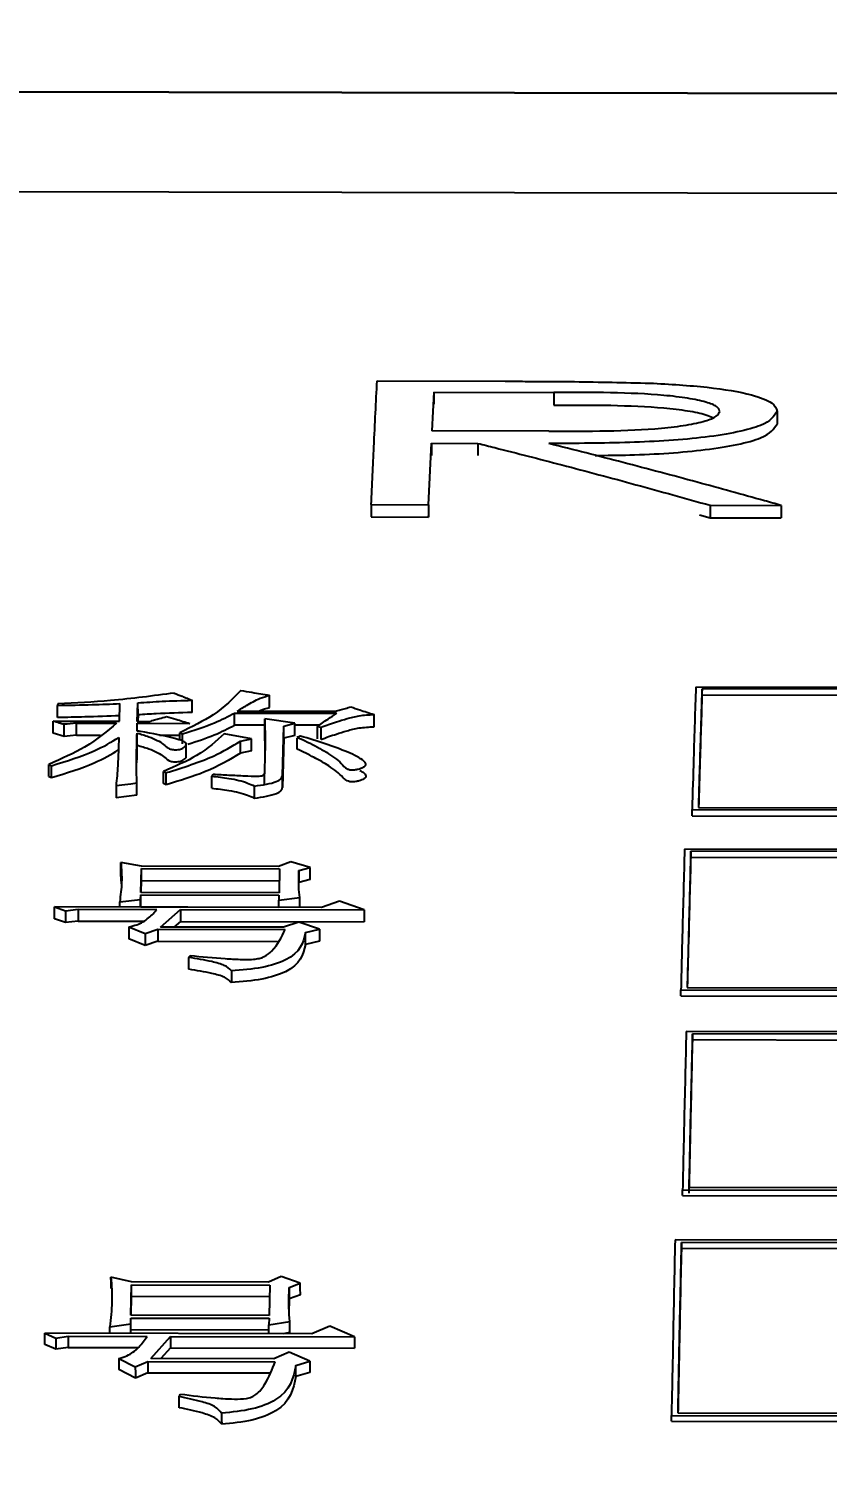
# Model space of a CAD drawing. Header units: millimetres. Extents: x 2312 to 3992, y 755 to 1943.
# Drawn here: x 2746.13 to 2751.75, y 1733.6 to 1743.78 of the extents above; entities that cross this region are included whole.
import ezdxf

# ---------------------------------------------------------------- set-up
doc = ezdxf.new("R2010")
doc.units = ezdxf.units.MM
doc.layers.add('标注', color=3, linetype='Continuous', lineweight=13)
doc.styles.add('SLDTEXTSTYLE1', font='txt.shx', dxfattribs={"width": 0.7, "bigfont": 'gbcbig.shx'})
doc.dimstyles.new('SLDDIMSTYLE12$0', dxfattribs={"dimtxt": 12, "dimasz": 10, "dimexe": 0, "dimexo": 0.0625, "dimgap": 0.875, "dimtad": 1, "dimdec": 1, "dimlfac": 1.8, "dimrnd": 1e-09, "dimzin": 12, "dimdsep": 46, "dimtxsty": 'SLDTEXTSTYLE1', "dimcen": 0.09, "dimdle": 8.16, "dimclrd": 3, "dimclre": 3, "dimadec": 0, "dimazin": 3, "dimtfac": 1, "dimtdec": 1, "dimtofl": 0, "dimtmove": 0, "dimatfit": 3, "dimfxl": 0, "dimfrac": 2, "dimtolj": 1, "dimlwd": 5, "dimlwe": 5, "dimarcsym": 0})

# ---------------------------------------------------------------- blocks, each defined once
blk = doc.blocks.new('*D45')
at = {"layer": 'Defpoints', "color": 0, "transparency": 16777216}
for p in [(2923.809, 1855.641), (2923.809, 1839.674), (2684.601, 1694.135)]:
    blk.add_point(p, dxfattribs=at)
at = {"layer": '标注', "color": 3, "lineweight": 5, "transparency": 16777216}
blk.add_line((2684.601, 1694.197), (2684.601, 1855.641), dxfattribs=at)
at = {"layer": '标注', "color": 3, "linetype": 'Continuous', "lineweight": 5, "transparency": 16777216}
for p, q in [((2694.601, 1855.641), (2913.809, 1855.641)), ((2923.809, 1839.736), (2923.809, 1855.641))]:
    blk.add_line(p, q, dxfattribs=at)
at = {"layer": '标注', "color": 3, "transparency": 16777216}
for points in [[(2694.601, 1857.308), (2694.601, 1853.974), (2684.601, 1855.641)], [(2913.809, 1857.308), (2913.809, 1853.974), (2923.809, 1855.641)]]:
    blk.add_solid(points, dxfattribs=at)
at = {"layer": '标注', "color": 0, "transparency": 16777216, "insert": (2804.205, 1867.944), "char_height": 10, "attachment_point": 5, "style": 'SLDTEXTSTYLE1'}
blk.add_mtext('\\A1;{\\H2.28571x;290}', dxfattribs=at)

msp = doc.modelspace()

# ---------------------------------------------------------------- linework, layer by layer
at = {"color": 7, "linetype": 'Continuous', "lineweight": 25}
for p, q in [((2781.857, 1743.26), (2732.359, 1743.366)), ((2735.959, 1743.358), (2776.457, 1743.272)), ((2735.958, 1742.658), (2776.356, 1742.571)), ((2748.584, 1741.303), (2749.485, 1741.301)), ((2748.984, 1741.224), (2748.97, 1740.953)), ((2748.984, 1741.224), (2749.828, 1741.222)), ((2749.828, 1741.222), (2749.828, 1741.134)), ((2751.4, 1741.088), (2751.4, 1741)), ((2749.794, 1740.95), (2748.97, 1740.953)), ((2748.947, 1740.433), (2748.966, 1740.865)), ((2748.966, 1740.865), (2748.966, 1740.778)), ((2748.966, 1740.865), (2749.294, 1740.864)), ((2749.294, 1740.864), (2749.294, 1740.778)), ((2748.543, 1740.434), (2748.947, 1740.433)), ((2748.543, 1740.434), (2748.543, 1740.347)), ((2750.929, 1740.429), (2751.428, 1740.428)), ((2748.543, 1740.347), (2748.947, 1740.346)), ((2748.947, 1740.346), (2748.948, 1740.366)), ((2750.853, 1740.362), (2750.929, 1740.341)), ((2750.929, 1740.341), (2751.428, 1740.34)), ((2747.281, 1738.972), (2747.281, 1739.057)), ((2747.827, 1739.007), (2747.827, 1739.092)), ((2770.612, 1739.107), (2750.828, 1739.15)), ((2770.566, 1739.095), (2750.872, 1739.138)), ((2750.872, 1739.095), (2756.035, 1739.084)), ((2746.336, 1739.032), (2746.335, 1739.021)), ((2746.335, 1738.935), (2746.335, 1739.021)), ((2746.77, 1738.91), (2746.774, 1739.034)), ((2746.896, 1738.909), (2746.9, 1739.039)), ((2746.901, 1738.954), (2746.9, 1739.039)), ((2747.58, 1738.882), (2747.58, 1738.967)), ((2747.58, 1738.967), (2748.3, 1738.966)), ((2747.6, 1738.981), (2748.291, 1738.98)), ((2748.563, 1738.871), (2748.563, 1738.957)), ((2746.303, 1738.911), (2746.77, 1738.91)), ((2746.303, 1738.826), (2746.303, 1738.911)), ((2746.468, 1738.896), (2746.75, 1738.895)), ((2746.468, 1738.811), (2746.468, 1738.896)), ((2746.894, 1738.841), (2746.896, 1738.895)), ((2746.896, 1738.909), (2746.984, 1738.909)), ((2746.896, 1738.895), (2747.266, 1738.894)), ((2746.896, 1738.841), (2746.896, 1738.895)), ((2746.901, 1738.954), (2746.899, 1738.909)), ((2747.793, 1738.882), (2747.58, 1738.882)), ((2748.006, 1738.896), (2747.793, 1738.927)), ((2747.793, 1738.842), (2747.793, 1738.927)), ((2747.917, 1738.528), (2747.927, 1738.876)), ((2747.927, 1738.876), (2748.006, 1738.896)), ((2747.927, 1738.791), (2747.927, 1738.876)), ((2748.173, 1738.881), (2748.006, 1738.881)), ((2748.161, 1738.872), (2748.19, 1738.867)), ((2748.161, 1738.872), (2748.161, 1738.787)), ((2746.38, 1738.803), (2746.303, 1738.826)), ((2746.468, 1738.811), (2746.636, 1738.811)), ((2746.894, 1738.741), (2746.894, 1738.826)), ((2747.196, 1738.809), (2747.053, 1738.81)), ((2747.196, 1738.777), (2747.196, 1738.829)), ((2747.196, 1738.829), (2747.215, 1738.82)), ((2747.215, 1738.75), (2747.215, 1738.82)), ((2747.239, 1738.666), (2747.239, 1738.752)), ((2747.701, 1738.787), (2747.507, 1738.822)), ((2747.622, 1738.77), (2747.701, 1738.787)), ((2747.622, 1738.685), (2747.622, 1738.77)), ((2747.794, 1738.771), (2747.793, 1738.842)), ((2747.927, 1738.791), (2747.917, 1738.444)), ((2748.006, 1738.81), (2747.927, 1738.791)), ((2748.022, 1738.713), (2748.022, 1738.79)), ((2747.701, 1738.702), (2747.622, 1738.685)), ((2748.465, 1738.643), (2748.465, 1738.648)), ((2746.274, 1738.606), (2746.293, 1738.597)), ((2746.274, 1738.522), (2746.274, 1738.606)), ((2746.293, 1738.513), (2746.293, 1738.597)), ((2747.081, 1738.472), (2747.08, 1738.557)), ((2747.08, 1738.557), (2747.1, 1738.548)), ((2747.1, 1738.463), (2747.1, 1738.548)), ((2748.465, 1738.578), (2748.465, 1738.579)), ((2746.746, 1738.456), (2746.747, 1738.371)), ((2746.893, 1738.389), (2746.893, 1738.474)), ((2747.1, 1738.463), (2747.081, 1738.472)), ((2747.43, 1738.535), (2747.42, 1738.523)), ((2747.791, 1738.459), (2747.791, 1738.544)), ((2747.917, 1738.444), (2747.917, 1738.528)), ((2746.893, 1738.389), (2746.747, 1738.371)), ((2750.802, 1738.288), (2770.585, 1738.244)), ((2750.802, 1738.245), (2750.802, 1738.288)), ((2750.802, 1738.245), (2770.585, 1738.201)), ((2750.847, 1738.302), (2770.541, 1738.258)), ((2770.532, 1737.968), (2750.749, 1738.011)), ((2770.487, 1737.953), (2750.793, 1737.996)), ((2750.793, 1737.954), (2750.793, 1737.996)), ((2750.793, 1737.954), (2770.487, 1737.911)), ((2746.925, 1737.89), (2746.78, 1737.916)), ((2746.92, 1737.705), (2746.925, 1737.874)), ((2747.889, 1737.888), (2746.925, 1737.89)), ((2746.925, 1737.874), (2747.898, 1737.872)), ((2747.977, 1737.92), (2747.889, 1737.888)), ((2747.898, 1737.872), (2747.894, 1737.703)), ((2748.113, 1737.881), (2747.977, 1737.92)), ((2748.034, 1737.859), (2748.113, 1737.881)), ((2746.785, 1737.765), (2746.78, 1737.832)), ((2746.923, 1737.705), (2746.925, 1737.79)), ((2746.925, 1737.79), (2747.896, 1737.788)), ((2748.113, 1737.797), (2748.034, 1737.775)), ((2746.772, 1737.639), (2746.919, 1737.656)), ((2746.773, 1737.603), (2746.772, 1737.639)), ((2746.919, 1737.656), (2746.92, 1737.688)), ((2747.894, 1737.703), (2746.92, 1737.705)), ((2746.92, 1737.688), (2747.893, 1737.686)), ((2746.92, 1737.605), (2746.92, 1737.688)), ((2747.893, 1737.686), (2747.892, 1737.65)), ((2747.892, 1737.65), (2748.039, 1737.67)), ((2747.892, 1737.601), (2747.892, 1737.65)), ((2748.32, 1737.643), (2748.193, 1737.6)), ((2748.494, 1737.583), (2748.32, 1737.643)), ((2746.314, 1737.604), (2746.391, 1737.577)), ((2748.193, 1737.6), (2746.314, 1737.604)), ((2746.314, 1737.521), (2746.314, 1737.604)), ((2746.391, 1737.577), (2746.479, 1737.587)), ((2746.479, 1737.587), (2747.034, 1737.586)), ((2746.479, 1737.587), (2746.479, 1737.504)), ((2746.92, 1737.603), (2746.92, 1737.605)), ((2746.92, 1737.605), (2747.892, 1737.603)), ((2747.06, 1737.462), (2747.199, 1737.586)), ((2747.199, 1737.586), (2748.494, 1737.583)), ((2747.199, 1737.586), (2747.2, 1737.502)), ((2746.391, 1737.494), (2746.314, 1737.521)), ((2746.479, 1737.504), (2746.391, 1737.494)), ((2746.479, 1737.504), (2746.942, 1737.503)), ((2746.836, 1737.463), (2746.952, 1737.416)), ((2746.836, 1737.463), (2746.836, 1737.38)), ((2746.952, 1737.416), (2747.04, 1737.446)), ((2747.04, 1737.446), (2747.936, 1737.444)), ((2747.04, 1737.446), (2747.04, 1737.363)), ((2747.926, 1737.461), (2747.06, 1737.462)), ((2747.2, 1737.502), (2747.154, 1737.462)), ((2747.2, 1737.502), (2748.494, 1737.499)), ((2748.034, 1737.497), (2747.926, 1737.461)), ((2748.179, 1737.447), (2748.034, 1737.497)), ((2748.081, 1737.423), (2748.179, 1737.447)), ((2746.952, 1737.332), (2746.836, 1737.38)), ((2747.04, 1737.363), (2746.952, 1737.332)), ((2747.04, 1737.363), (2747.884, 1737.361)), ((2748.081, 1737.34), (2748.081, 1737.423)), ((2748.179, 1737.363), (2748.081, 1737.34)), ((2750.723, 1737.02), (2770.506, 1736.977)), ((2750.723, 1736.979), (2750.723, 1737.02)), ((2750.768, 1737.036), (2770.462, 1736.993)), ((2750.723, 1736.978), (2770.506, 1736.935)), ((2770.544, 1736.685), (2750.76, 1736.728)), ((2770.499, 1736.669), (2750.805, 1736.712)), ((2750.805, 1736.67), (2750.805, 1736.712)), ((2750.805, 1736.67), (2770.499, 1736.627)), ((2750.735, 1735.614), (2770.518, 1735.571)), ((2750.735, 1735.573), (2750.735, 1735.614)), ((2750.78, 1735.632), (2770.474, 1735.589)), ((2750.735, 1735.573), (2770.518, 1735.53)), ((2770.466, 1735.22), (2750.682, 1735.263)), ((2770.42, 1735.201), (2750.727, 1735.244)), ((2750.727, 1735.204), (2750.727, 1735.244)), ((2750.727, 1735.204), (2770.42, 1735.161)), ((2746.856, 1734.966), (2746.71, 1734.999)), ((2747.908, 1735.005), (2747.82, 1734.964)), ((2748.043, 1734.956), (2747.908, 1735.005)), ((2746.851, 1734.732), (2746.855, 1734.946)), ((2746.855, 1734.946), (2747.829, 1734.944)), ((2747.82, 1734.964), (2746.856, 1734.966)), ((2747.829, 1734.944), (2747.824, 1734.73)), ((2747.965, 1734.927), (2748.043, 1734.956)), ((2746.853, 1734.732), (2746.856, 1734.866)), ((2746.856, 1734.866), (2747.827, 1734.864)), ((2748.044, 1734.876), (2747.965, 1734.848)), ((2746.85, 1734.712), (2747.824, 1734.71)), ((2746.85, 1734.67), (2746.85, 1734.712)), ((2746.851, 1734.632), (2746.85, 1734.712)), ((2747.824, 1734.73), (2746.851, 1734.732)), ((2747.824, 1734.71), (2747.823, 1734.664)), ((2747.823, 1734.664), (2747.97, 1734.688)), ((2746.245, 1734.605), (2746.322, 1734.571)), ((2748.124, 1734.601), (2746.245, 1734.605)), ((2746.245, 1734.526), (2746.245, 1734.605)), ((2746.322, 1734.571), (2746.41, 1734.584)), ((2746.41, 1734.584), (2746.965, 1734.583)), ((2746.41, 1734.584), (2746.41, 1734.505)), ((2746.703, 1734.65), (2746.85, 1734.67)), ((2746.703, 1734.604), (2746.703, 1734.65)), ((2746.85, 1734.604), (2746.851, 1734.632)), ((2746.851, 1734.632), (2747.823, 1734.63)), ((2746.991, 1734.427), (2747.13, 1734.582)), ((2747.13, 1734.582), (2748.425, 1734.579)), ((2747.13, 1734.582), (2747.13, 1734.503)), ((2747.823, 1734.602), (2747.823, 1734.664)), ((2747.97, 1734.609), (2747.922, 1734.601)), ((2748.251, 1734.655), (2748.124, 1734.601)), ((2748.425, 1734.579), (2748.251, 1734.655)), ((2746.322, 1734.492), (2746.245, 1734.526)), ((2746.41, 1734.505), (2746.322, 1734.492)), ((2746.41, 1734.505), (2746.902, 1734.504)), ((2747.13, 1734.503), (2747.062, 1734.427)), ((2747.13, 1734.503), (2748.425, 1734.5)), ((2746.767, 1734.428), (2746.882, 1734.369)), ((2746.767, 1734.428), (2746.767, 1734.349)), ((2746.882, 1734.369), (2746.971, 1734.406)), ((2746.971, 1734.406), (2747.866, 1734.404)), ((2746.971, 1734.406), (2746.971, 1734.327)), ((2747.857, 1734.425), (2746.991, 1734.427)), ((2747.965, 1734.471), (2747.857, 1734.425)), ((2748.11, 1734.408), (2747.965, 1734.471)), ((2748.012, 1734.379), (2748.11, 1734.408)), ((2748.012, 1734.3), (2748.012, 1734.379)), ((2746.883, 1734.29), (2746.767, 1734.349)), ((2746.971, 1734.327), (2746.883, 1734.29)), ((2746.971, 1734.327), (2747.83, 1734.326)), ((2748.11, 1734.329), (2748.012, 1734.3)), ((2750.656, 1734.026), (2770.44, 1733.983)), ((2750.657, 1733.987), (2750.656, 1734.026)), ((2750.657, 1733.987), (2770.44, 1733.944)), ((2750.702, 1734.046), (2770.396, 1734.003))]:
    msp.add_line(p, q, dxfattribs=at)
at = {"color": 7, "linetype": 'Continuous', "lineweight": 25, "flags": 128}
for points in [[(2748.984, 1741.224), (2748.984, 1741.175), (2748.984, 1741.139)], [(2748.947, 1740.433), (2748.947, 1740.384), (2748.947, 1740.346)], [(2750.929, 1740.429), (2750.929, 1740.38), (2750.929, 1740.341)], [(2751.428, 1740.428), (2751.428, 1740.379), (2751.428, 1740.34)], [(2750.872, 1739.095), (2750.872, 1739.119), (2750.872, 1739.138)], [(2746.468, 1738.896), (2746.424, 1738.892), (2746.402, 1738.89), (2746.38, 1738.888)], [(2746.38, 1738.803), (2746.38, 1738.85), (2746.38, 1738.888)], [(2748.006, 1738.81), (2748.006, 1738.858), (2748.006, 1738.896)], [(2748.19, 1738.782), (2748.19, 1738.814), (2748.19, 1738.84), (2748.19, 1738.867)], [(2746.468, 1738.811), (2746.424, 1738.807), (2746.38, 1738.803)], [(2747.701, 1738.702), (2747.701, 1738.75), (2747.701, 1738.787)], [(2746.274, 1738.522), (2746.279, 1738.519), (2746.284, 1738.517), (2746.293, 1738.513)], [(2746.893, 1738.474), (2746.85, 1738.468), (2746.808, 1738.463), (2746.746, 1738.456)], [(2747.42, 1738.439), (2747.42, 1738.473), (2747.42, 1738.498), (2747.42, 1738.523)], [(2747.72, 1738.369), (2747.72, 1738.394), (2747.72, 1738.418), (2747.72, 1738.454)], [(2746.78, 1737.832), (2746.78, 1737.879), (2746.78, 1737.916)], [(2746.925, 1737.79), (2746.925, 1737.837), (2746.925, 1737.874)], [(2748.034, 1737.859), (2748.034, 1737.812), (2748.034, 1737.775)], [(2748.113, 1737.797), (2748.113, 1737.844), (2748.113, 1737.881)], [(2746.919, 1737.603), (2746.919, 1737.619), (2746.919, 1737.656)], [(2748.039, 1737.6), (2748.039, 1737.633), (2748.039, 1737.67)], [(2746.391, 1737.577), (2746.391, 1737.531), (2746.391, 1737.494)], [(2748.494, 1737.583), (2748.494, 1737.536), (2748.494, 1737.499)], [(2748.179, 1737.447), (2748.179, 1737.4), (2748.179, 1737.363)], [(2746.952, 1737.416), (2746.952, 1737.369), (2746.952, 1737.332)], [(2747.259, 1737.165), (2747.259, 1737.199), (2747.259, 1737.224), (2747.259, 1737.248)], [(2747.558, 1737.155), (2747.558, 1737.13), (2747.558, 1737.105), (2747.558, 1737.072)], [(2746.711, 1734.92), (2746.711, 1734.964), (2746.71, 1734.999)], [(2746.856, 1734.866), (2746.855, 1734.911), (2746.855, 1734.946)], [(2747.965, 1734.927), (2747.965, 1734.883), (2747.965, 1734.848)], [(2748.044, 1734.876), (2748.043, 1734.921), (2748.043, 1734.956)], [(2747.97, 1734.609), (2747.97, 1734.654), (2747.97, 1734.688)], [(2746.85, 1734.604), (2746.85, 1734.635), (2746.85, 1734.67)], [(2748.425, 1734.579), (2748.425, 1734.535), (2748.425, 1734.5)], [(2746.322, 1734.571), (2746.322, 1734.527), (2746.322, 1734.492)], [(2748.11, 1734.408), (2748.11, 1734.364), (2748.11, 1734.329)], [(2746.882, 1734.369), (2746.883, 1734.324), (2746.883, 1734.29)], [(2747.19, 1734.081), (2747.19, 1734.113), (2747.19, 1734.136), (2747.19, 1734.159)], [(2747.489, 1734.043), (2747.489, 1734.02), (2747.489, 1733.996), (2747.49, 1733.965)]]:
    msp.add_lwpolyline(points, dxfattribs=at)
at = {"color": 7, "linetype": 'Continuous', "lineweight": 25}
for points, knots in [([(2748.543, 1740.434), (2748.549, 1740.572), (2748.563, 1740.894), (2748.577, 1741.154), (2748.584, 1741.303)], [0, 0, 0, 0, 0.430351, 1, 1, 1, 1]), ([(2749.485, 1741.301), (2749.539, 1741.301), (2749.702, 1741.3), (2750.043, 1741.299), (2750.327, 1741.292), (2750.504, 1741.288)], [0, 0, 0, 0, 0.159487, 0.478492, 1, 1, 1, 1]), ([(2750.996, 1741.089), (2750.992, 1741.101), (2750.985, 1741.124), (2750.9, 1741.156), (2750.775, 1741.183), (2750.435, 1741.223), (2750.097, 1741.223), (2749.828, 1741.222)], [0, 0, 0, 0, 0.112194, 0.226392, 0.353108, 0.483739, 1, 1, 1, 1]), ([(2750.504, 1741.288), (2750.644, 1741.28), (2750.919, 1741.265), (2751.216, 1741.213), (2751.381, 1741.151), (2751.394, 1741.109), (2751.4, 1741.088)], [0, 0, 0, 0, 0.2926029, 0.5750037, 0.7892871, 1, 1, 1, 1]), ([(2749.828, 1741.134), (2750.098, 1741.134), (2750.437, 1741.135), (2750.773, 1741.095), (2750.892, 1741.071), (2750.932, 1741.052), (2750.947, 1741.045)], [0, 0, 0, 0, 0.608548, 0.762476, 0.911733, 1, 1, 1, 1]), ([(2749.794, 1740.95), (2750.069, 1740.95), (2750.412, 1740.949), (2750.765, 1740.991), (2750.896, 1741.02), (2750.981, 1741.054), (2750.991, 1741.078), (2750.996, 1741.089)], [0, 0, 0, 0, 0.516192, 0.64689, 0.773641, 0.887696, 1, 1, 1, 1]), ([(2751.4, 1741.088), (2751.378, 1741.055), (2751.344, 1741.002), (2751.126, 1740.942), (2750.826, 1740.894), (2750.36, 1740.865), (2749.984, 1740.864), (2749.794, 1740.863)], [0, 0, 0, 0, 0.225387, 0.351389, 0.481209, 0.738433, 1, 1, 1, 1]), ([(2750.12, 1740.779), (2750.201, 1740.78), (2750.468, 1740.782), (2750.826, 1740.807), (2751.126, 1740.854), (2751.344, 1740.914), (2751.378, 1740.967), (2751.4, 1741)], [0, 0, 0, 0, 0.131231, 0.434024, 0.586785, 0.734994, 1, 1, 1, 1]), ([(2749.294, 1740.864), (2749.334, 1740.854), (2749.53, 1740.805), (2749.901, 1740.709), (2750.406, 1740.575), (2750.754, 1740.477), (2750.929, 1740.429)], [0, 0, 0, 0, 0.072167, 0.360835, 0.68041, 1, 1, 1, 1]), ([(2751.428, 1740.428), (2751.389, 1740.439), (2751.192, 1740.494), (2750.821, 1740.596), (2750.316, 1740.731), (2749.968, 1740.819), (2749.794, 1740.863)], [0, 0, 0, 0, 0.072167, 0.360836, 0.680411, 1, 1, 1, 1]), ([(2747.156, 1739.108), (2747.008, 1739.088), (2746.743, 1739.053), (2746.461, 1739.038), (2746.336, 1739.032)], [0, 0, 0, 0, 0.5569614, 1, 1, 1, 1]), ([(2746.9, 1739.039), (2746.957, 1739.043), (2747.082, 1739.052), (2747.21, 1739.055), (2747.281, 1739.057)], [0, 0, 0, 0, 0.4498456, 1, 1, 1, 1]), ([(2747.156, 1739.108), (2747.174, 1739.1), (2747.204, 1739.088), (2747.246, 1739.071), (2747.269, 1739.062), (2747.281, 1739.057)], [0, 0, 0, 0, 0.445196, 0.722598, 1, 1, 1, 1]), ([(2747.624, 1739.126), (2747.568, 1739.068), (2747.469, 1738.964), (2747.279, 1738.87), (2747.196, 1738.829)], [0, 0, 0, 0, 0.556661, 1, 1, 1, 1]), ([(2747.6, 1738.981), (2747.621, 1738.995), (2747.657, 1739.017), (2747.711, 1739.047), (2747.758, 1739.072), (2747.804, 1739.086), (2747.827, 1739.092)], [0, 0, 0, 0, 0.337572, 0.556683, 0.776863, 1, 1, 1, 1]), ([(2747.624, 1739.126), (2747.65, 1739.122), (2747.697, 1739.114), (2747.765, 1739.103), (2747.806, 1739.096), (2747.827, 1739.092)], [0, 0, 0, 0, 0.391509, 0.695754, 1, 1, 1, 1]), ([(2750.828, 1739.15), (2750.825, 1739.068), (2750.82, 1738.904), (2750.811, 1738.618), (2750.805, 1738.408), (2750.802, 1738.288)], [0, 0, 0, 0, 0.300096, 0.600192, 1, 1, 1, 1]), ([(2750.872, 1739.138), (2750.87, 1739.055), (2750.865, 1738.891), (2750.856, 1738.613), (2750.85, 1738.412), (2750.847, 1738.302)], [0, 0, 0, 0, 0.309678, 0.619356, 1, 1, 1, 1]), ([(2750.848, 1738.302), (2750.85, 1738.375), (2750.855, 1738.535), (2750.863, 1738.802), (2750.869, 1738.988), (2750.872, 1739.095)], [0, 0, 0, 0, 0.264359, 0.579769, 1, 1, 1, 1]), ([(2746.335, 1739.021), (2746.417, 1739.023), (2746.563, 1739.026), (2746.709, 1739.031), (2746.774, 1739.034)], [0, 0, 0, 0, 0.555754, 1, 1, 1, 1]), ([(2747.281, 1738.972), (2747.196, 1738.969), (2747.069, 1738.965), (2746.943, 1738.957), (2746.901, 1738.954)], [0, 0, 0, 0, 0.659867, 1, 1, 1, 1]), ([(2747.215, 1738.82), (2747.293, 1738.845), (2747.432, 1738.89), (2747.535, 1738.944), (2747.58, 1738.967)], [0, 0, 0, 0, 0.563464, 1, 1, 1, 1]), ([(2747.752, 1738.981), (2747.755, 1738.983), (2747.775, 1738.993), (2747.803, 1739), (2747.827, 1739.007)], [0, 0, 0, 0, 0.165257, 1, 1, 1, 1]), ([(2748.161, 1738.872), (2748.174, 1738.881), (2748.2, 1738.899), (2748.246, 1738.93), (2748.28, 1738.952), (2748.3, 1738.966)], [0, 0, 0, 0, 0.281753, 0.563506, 1, 1, 1, 1]), ([(2748.19, 1738.867), (2748.225, 1738.88), (2748.283, 1738.901), (2748.372, 1738.928), (2748.456, 1738.951), (2748.527, 1738.955), (2748.563, 1738.957)], [0, 0, 0, 0, 0.334641, 0.552752, 0.773699, 1, 1, 1, 1]), ([(2748.291, 1738.98), (2748.302, 1738.983), (2748.326, 1738.99), (2748.362, 1739), (2748.386, 1739.007), (2748.399, 1739.01)], [0, 0, 0, 0, 0.3124587, 0.6562293, 1, 1, 1, 1]), ([(2748.399, 1739.01), (2748.42, 1739.004), (2748.458, 1738.991), (2748.512, 1738.973), (2748.546, 1738.962), (2748.563, 1738.957)], [0, 0, 0, 0, 0.38355, 0.691775, 1, 1, 1, 1]), ([(2746.75, 1738.895), (2746.683, 1738.839), (2746.564, 1738.736), (2746.363, 1738.646), (2746.274, 1738.606)], [0, 0, 0, 0, 0.556005, 1, 1, 1, 1]), ([(2746.38, 1738.888), (2746.369, 1738.891), (2746.35, 1738.896), (2746.325, 1738.904), (2746.31, 1738.908), (2746.303, 1738.911)], [0, 0, 0, 0, 0.429625, 0.714813, 1, 1, 1, 1]), ([(2746.774, 1738.948), (2746.691, 1738.945), (2746.545, 1738.94), (2746.399, 1738.937), (2746.335, 1738.935)], [0, 0, 0, 0, 0.564211, 1, 1, 1, 1]), ([(2746.984, 1738.909), (2746.995, 1738.912), (2747.018, 1738.919), (2747.057, 1738.93), (2747.085, 1738.938), (2747.102, 1738.943)], [0, 0, 0, 0, 0.28642, 0.572841, 1, 1, 1, 1]), ([(2747.102, 1738.943), (2747.124, 1738.936), (2747.162, 1738.925), (2747.217, 1738.909), (2747.25, 1738.899), (2747.266, 1738.894)], [0, 0, 0, 0, 0.404353, 0.702177, 1, 1, 1, 1]), ([(2747.251, 1738.748), (2747.317, 1738.769), (2747.442, 1738.81), (2747.535, 1738.859), (2747.58, 1738.882)], [0, 0, 0, 0, 0.519208, 1, 1, 1, 1]), ([(2747.793, 1738.927), (2747.794, 1738.88), (2747.797, 1738.793), (2747.794, 1738.665), (2747.792, 1738.584), (2747.791, 1738.544)], [0, 0, 0, 0, 0.378536, 0.689262, 1, 1, 1, 1]), ([(2748.19, 1738.782), (2748.225, 1738.795), (2748.283, 1738.816), (2748.372, 1738.843), (2748.456, 1738.865), (2748.527, 1738.869), (2748.563, 1738.871)], [0, 0, 0, 0, 0.334561, 0.552641, 0.7736, 1, 1, 1, 1]), ([(2746.293, 1738.597), (2746.399, 1738.63), (2746.588, 1738.689), (2746.712, 1738.763), (2746.766, 1738.795)], [0, 0, 0, 0, 0.564719, 1, 1, 1, 1]), ([(2746.766, 1738.795), (2746.765, 1738.762), (2746.763, 1738.697), (2746.759, 1738.584), (2746.751, 1738.503), (2746.746, 1738.456)], [0, 0, 0, 0, 0.29455, 0.5891, 1, 1, 1, 1]), ([(2746.893, 1738.474), (2746.892, 1738.512), (2746.889, 1738.59), (2746.891, 1738.708), (2746.893, 1738.787), (2746.894, 1738.826)], [0, 0, 0, 0, 0.317111, 0.658541, 1, 1, 1, 1]), ([(2746.894, 1738.826), (2746.922, 1738.818), (2747, 1738.796), (2747.073, 1738.758), (2747.104, 1738.726), (2747.127, 1738.714), (2747.142, 1738.711), (2747.158, 1738.709), (2747.176, 1738.709), (2747.194, 1738.712), (2747.211, 1738.716), (2747.23, 1738.728), (2747.243, 1738.742), (2747.237, 1738.759), (2747.21, 1738.774), (2747.108, 1738.804), (2746.995, 1738.824), (2746.902, 1738.84), (2746.894, 1738.841)], [0, 0, 0, 0, 0.105876, 0.28817, 0.371965, 0.390466, 0.405846, 0.421221, 0.437388, 0.455073, 0.472533, 0.500003, 0.561683, 0.596301, 0.64035, 0.708405, 0.975073, 1, 1, 1, 1]), ([(2747.507, 1738.822), (2747.451, 1738.77), (2747.351, 1738.674), (2747.164, 1738.593), (2747.08, 1738.557)], [0, 0, 0, 0, 0.555162, 1, 1, 1, 1]), ([(2747.1, 1738.548), (2747.218, 1738.585), (2747.428, 1738.651), (2747.563, 1738.734), (2747.622, 1738.77)], [0, 0, 0, 0, 0.564605, 1, 1, 1, 1]), ([(2747.794, 1738.798), (2747.794, 1738.798), (2747.794, 1738.791), (2747.795, 1738.721), (2747.795, 1738.7), (2747.794, 1738.688)], [0, 0, 0, 0, 0.041462, 0.444291, 1, 1, 1, 1]), ([(2748.022, 1738.798), (2748.071, 1738.775), (2748.168, 1738.729), (2748.268, 1738.666), (2748.336, 1738.614), (2748.352, 1738.583), (2748.387, 1738.57), (2748.398, 1738.568), (2748.411, 1738.567), (2748.43, 1738.569), (2748.457, 1738.574), (2748.484, 1738.584), (2748.504, 1738.597), (2748.508, 1738.613), (2748.475, 1738.647), (2748.378, 1738.695), (2748.218, 1738.751), (2748.103, 1738.788), (2748.043, 1738.806), (2748.042, 1738.807)], [0, 0, 0, 0, 0.146953, 0.294102, 0.367641, 0.441186, 0.449165, 0.455912, 0.462689, 0.471926, 0.488118, 0.516365, 0.539487, 0.562774, 0.594906, 0.721713, 0.858256, 0.997261, 1, 1, 1, 1]), ([(2748.022, 1738.798), (2748.024, 1738.799), (2748.028, 1738.801), (2748.035, 1738.803), (2748.04, 1738.806), (2748.042, 1738.807)], [0, 0, 0, 0, 0.25465, 0.627967, 1, 1, 1, 1]), ([(2746.293, 1738.513), (2746.399, 1738.546), (2746.588, 1738.604), (2746.712, 1738.678), (2746.766, 1738.71)], [0, 0, 0, 0, 0.564789, 1, 1, 1, 1]), ([(2746.894, 1738.741), (2746.893, 1738.704), (2746.892, 1738.663), (2746.891, 1738.621), (2746.891, 1738.616)], [0, 0, 0, 0, 0.900022, 1, 1, 1, 1]), ([(2746.894, 1738.741), (2746.922, 1738.733), (2747, 1738.711), (2747.073, 1738.673), (2747.104, 1738.641), (2747.128, 1738.629), (2747.142, 1738.626), (2747.158, 1738.624), (2747.176, 1738.625), (2747.194, 1738.627), (2747.211, 1738.632), (2747.23, 1738.643), (2747.243, 1738.655), (2747.239, 1738.664), (2747.238, 1738.666)], [0, 0, 0, 0, 0.1833239, 0.4984538, 0.64401, 0.6758858, 0.7024753, 0.729052, 0.7571201, 0.7878028, 0.818026, 0.8659481, 0.9737289, 1, 1, 1, 1]), ([(2747.622, 1738.685), (2747.546, 1738.639), (2747.408, 1738.556), (2747.195, 1738.492), (2747.1, 1738.463)], [0, 0, 0, 0, 0.554513, 1, 1, 1, 1]), ([(2748.463, 1738.563), (2748.467, 1738.561), (2748.487, 1738.551), (2748.504, 1738.535), (2748.507, 1738.517), (2748.491, 1738.503), (2748.465, 1738.492), (2748.438, 1738.485), (2748.419, 1738.483), (2748.404, 1738.483), (2748.392, 1738.484), (2748.378, 1738.488), (2748.359, 1738.498), (2748.326, 1738.536), (2748.256, 1738.591), (2748.142, 1738.656), (2748.062, 1738.694), (2748.022, 1738.713)], [0, 0, 0, 0, 0.019708, 0.096035, 0.132435, 0.169045, 0.216261, 0.241289, 0.2592, 0.270588, 0.282081, 0.295224, 0.319913, 0.379061, 0.615202, 0.807013, 1, 1, 1, 1]), ([(2746.891, 1738.54), (2746.891, 1738.551), (2746.891, 1738.572), (2746.891, 1738.598), (2746.891, 1738.601), (2746.891, 1738.604), (2746.891, 1738.608), (2746.891, 1738.613), (2746.891, 1738.617)], [0, 0, 0, 0, 0.297591, 0.58032, 0.724801, 0.751387, 0.803135, 1, 1, 1, 1]), ([(2747.42, 1738.523), (2747.461, 1738.519), (2747.527, 1738.511), (2747.613, 1738.495), (2747.673, 1738.476), (2747.704, 1738.461), (2747.72, 1738.454)], [0, 0, 0, 0, 0.347697, 0.569461, 0.786614, 1, 1, 1, 1]), ([(2747.791, 1738.544), (2747.79, 1738.54), (2747.789, 1738.534), (2747.781, 1738.528), (2747.773, 1738.524), (2747.76, 1738.522), (2747.719, 1738.52), (2747.645, 1738.524), (2747.541, 1738.529), (2747.467, 1738.533), (2747.43, 1738.535)], [0, 0, 0, 0, 0.082179, 0.117766, 0.146784, 0.175781, 0.224844, 0.445452, 0.72263, 1, 1, 1, 1]), ([(2747.72, 1738.454), (2747.778, 1738.462), (2747.857, 1738.473), (2747.913, 1738.505), (2747.916, 1738.521), (2747.917, 1738.528)], [0, 0, 0, 0, 0.575059, 0.789319, 1, 1, 1, 1]), ([(2747.42, 1738.439), (2747.461, 1738.434), (2747.527, 1738.426), (2747.613, 1738.41), (2747.673, 1738.391), (2747.704, 1738.377), (2747.72, 1738.369)], [0, 0, 0, 0, 0.347793, 0.569583, 0.786699, 1, 1, 1, 1]), ([(2747.72, 1738.369), (2747.778, 1738.377), (2747.858, 1738.389), (2747.913, 1738.421), (2747.916, 1738.436), (2747.917, 1738.444)], [0, 0, 0, 0, 0.575264, 0.789452, 1, 1, 1, 1]), ([(2750.749, 1738.011), (2750.746, 1737.916), (2750.741, 1737.726), (2750.732, 1737.397), (2750.726, 1737.157), (2750.723, 1737.02)], [0, 0, 0, 0, 0.300096, 0.600192, 1, 1, 1, 1]), ([(2750.793, 1737.996), (2750.791, 1737.901), (2750.785, 1737.71), (2750.777, 1737.391), (2750.771, 1737.162), (2750.768, 1737.036)], [0, 0, 0, 0, 0.309678, 0.619356, 1, 1, 1, 1]), ([(2750.769, 1737.036), (2750.774, 1737.207), (2750.782, 1737.523), (2750.79, 1737.819), (2750.793, 1737.954)], [0, 0, 0, 0, 0.540626, 1, 1, 1, 1]), ([(2746.78, 1737.916), (2746.782, 1737.893), (2746.786, 1737.847), (2746.787, 1737.755), (2746.778, 1737.686), (2746.772, 1737.639)], [0, 0, 0, 0, 0.251225, 0.502478, 1, 1, 1, 1]), ([(2748.039, 1737.67), (2748.036, 1737.695), (2748.032, 1737.739), (2748.032, 1737.802), (2748.034, 1737.84), (2748.034, 1737.859)], [0, 0, 0, 0, 0.392515, 0.696222, 1, 1, 1, 1]), ([(2748.033, 1737.738), (2748.033, 1737.74), (2748.033, 1737.745), (2748.033, 1737.746), (2748.033, 1737.747)], [0, 0, 0, 0, 0.404713, 1, 1, 1, 1]), ([(2746.836, 1737.463), (2746.856, 1737.468), (2746.894, 1737.477), (2746.94, 1737.499), (2746.976, 1737.526), (2747.008, 1737.556), (2747.025, 1737.576), (2747.034, 1737.586)], [0, 0, 0, 0, 0.176504, 0.348574, 0.567112, 0.783963, 1, 1, 1, 1]), ([(2747.269, 1737.262), (2747.35, 1737.254), (2747.466, 1737.242), (2747.619, 1737.234), (2747.705, 1737.233), (2747.763, 1737.243), (2747.808, 1737.261), (2747.881, 1737.328), (2747.912, 1737.393), (2747.936, 1737.444)], [0, 0, 0, 0, 0.239195, 0.339217, 0.439989, 0.477285, 0.514692, 0.622523, 1, 1, 1, 1]), ([(2748.081, 1737.423), (2748.063, 1737.353), (2748.037, 1737.254), (2747.775, 1737.171), (2747.632, 1737.16), (2747.558, 1737.155)], [0, 0, 0, 0, 0.543493, 0.766307, 1, 1, 1, 1]), ([(2748.081, 1737.34), (2748.063, 1737.27), (2748.037, 1737.171), (2747.775, 1737.089), (2747.632, 1737.078), (2747.558, 1737.072)], [0, 0, 0, 0, 0.543252, 0.766133, 1, 1, 1, 1]), ([(2747.259, 1737.248), (2747.26, 1737.249), (2747.262, 1737.252), (2747.265, 1737.257), (2747.268, 1737.26), (2747.269, 1737.262)], [0, 0, 0, 0, 0.2499925, 0.6250015, 1, 1, 1, 1]), ([(2747.558, 1737.155), (2747.544, 1737.168), (2747.516, 1737.195), (2747.402, 1737.225), (2747.314, 1737.239), (2747.259, 1737.248)], [0, 0, 0, 0, 0.266925, 0.547946, 1, 1, 1, 1]), ([(2747.558, 1737.072), (2747.545, 1737.085), (2747.516, 1737.112), (2747.402, 1737.142), (2747.314, 1737.156), (2747.259, 1737.165)], [0, 0, 0, 0, 0.266781, 0.54781, 1, 1, 1, 1]), ([(2750.76, 1736.728), (2750.758, 1736.621), (2750.753, 1736.406), (2750.744, 1736.036), (2750.738, 1735.767), (2750.735, 1735.614)], [0, 0, 0, 0, 0.300096, 0.600192, 1, 1, 1, 1]), ([(2750.805, 1736.712), (2750.802, 1736.604), (2750.797, 1736.388), (2750.789, 1736.03), (2750.783, 1735.773), (2750.78, 1735.632)], [0, 0, 0, 0, 0.309678, 0.619356, 1, 1, 1, 1]), ([(2750.78, 1735.591), (2750.785, 1735.799), (2750.793, 1736.169), (2750.801, 1736.517), (2750.805, 1736.67)], [0, 0, 0, 0, 0.559999, 1, 1, 1, 1]), ([(2750.682, 1735.263), (2750.679, 1735.143), (2750.674, 1734.903), (2750.666, 1734.493), (2750.66, 1734.196), (2750.656, 1734.026)], [0, 0, 0, 0, 0.3000961, 0.6001923, 1, 1, 1, 1]), ([(2750.727, 1735.244), (2750.724, 1735.124), (2750.719, 1734.884), (2750.711, 1734.486), (2750.705, 1734.202), (2750.702, 1734.046)], [0, 0, 0, 0, 0.309678, 0.619356, 1, 1, 1, 1]), ([(2750.703, 1734.046), (2750.707, 1734.262), (2750.715, 1734.658), (2750.723, 1735.034), (2750.727, 1735.204)], [0, 0, 0, 0, 0.54534, 1, 1, 1, 1]), ([(2746.71, 1734.999), (2746.713, 1734.97), (2746.717, 1734.912), (2746.718, 1734.796), (2746.709, 1734.708), (2746.703, 1734.65)], [0, 0, 0, 0, 0.251225, 0.502478, 1, 1, 1, 1]), ([(2747.97, 1734.688), (2747.967, 1734.72), (2747.963, 1734.776), (2747.963, 1734.855), (2747.964, 1734.903), (2747.965, 1734.927)], [0, 0, 0, 0, 0.392515, 0.696222, 1, 1, 1, 1]), ([(2747.965, 1734.848), (2747.965, 1734.832), (2747.964, 1734.816), (2747.964, 1734.799), (2747.964, 1734.798)], [0, 0, 0, 0, 0.928099, 1, 1, 1, 1]), ([(2747.965, 1734.75), (2747.965, 1734.762), (2747.964, 1734.786), (2747.964, 1734.792), (2747.964, 1734.795)], [0, 0, 0, 0, 0.503744, 1, 1, 1, 1]), ([(2746.767, 1734.428), (2746.786, 1734.434), (2746.825, 1734.445), (2746.871, 1734.473), (2746.907, 1734.507), (2746.939, 1734.544), (2746.956, 1734.57), (2746.965, 1734.583)], [0, 0, 0, 0, 0.176504, 0.348574, 0.567112, 0.783963, 1, 1, 1, 1]), ([(2747.2, 1734.177), (2747.281, 1734.166), (2747.379, 1734.154), (2747.507, 1734.145), (2747.58, 1734.141), (2747.652, 1734.143), (2747.704, 1734.156), (2747.754, 1734.188), (2747.815, 1734.272), (2747.846, 1734.351), (2747.866, 1734.404)], [0, 0, 0, 0, 0.238484, 0.289026, 0.367873, 0.447442, 0.488553, 0.52945, 0.678936, 1, 1, 1, 1]), ([(2748.012, 1734.379), (2747.994, 1734.291), (2747.968, 1734.167), (2747.706, 1734.064), (2747.563, 1734.05), (2747.489, 1734.043)], [0, 0, 0, 0, 0.543493, 0.766307, 1, 1, 1, 1]), ([(2748.012, 1734.3), (2747.994, 1734.212), (2747.968, 1734.088), (2747.706, 1733.985), (2747.563, 1733.972), (2747.49, 1733.965)], [0, 0, 0, 0, 0.543252, 0.766133, 1, 1, 1, 1]), ([(2747.19, 1734.159), (2747.191, 1734.161), (2747.193, 1734.164), (2747.196, 1734.17), (2747.199, 1734.174), (2747.2, 1734.177)], [0, 0, 0, 0, 0.249993, 0.625002, 1, 1, 1, 1]), ([(2747.489, 1734.043), (2747.476, 1734.059), (2747.447, 1734.093), (2747.333, 1734.13), (2747.245, 1734.148), (2747.19, 1734.159)], [0, 0, 0, 0, 0.266925, 0.547946, 1, 1, 1, 1]), ([(2747.49, 1733.965), (2747.476, 1733.981), (2747.448, 1734.014), (2747.334, 1734.052), (2747.245, 1734.07), (2747.19, 1734.081)], [0, 0, 0, 0, 0.266781, 0.54781, 1, 1, 1, 1])]:
    msp.add_open_spline(points, degree=3, knots=knots, dxfattribs=at)

# ---------------------------------------------------------------- dimensions: what is measured, and where the dimension line sits
at = {"layer": '标注'}
dim = msp.add_linear_dim(base=(2923.809, 1855.641), p1=(2684.601, 1694.135), p2=(2923.809, 1839.674), text='{\\H2.28571x;290}', dimstyle='SLDDIMSTYLE12$0', override={"dimtxt": 10, "dimtdec": 3, "dimtzin": 0}, dxfattribs=at)
dim.commit()
dim.dimension.update_dxf_attribs({"geometry": '*D45', "text_midpoint": (2804.205, 1855.641), "dimtype": 160})

doc.saveas('drawing.dxf')
